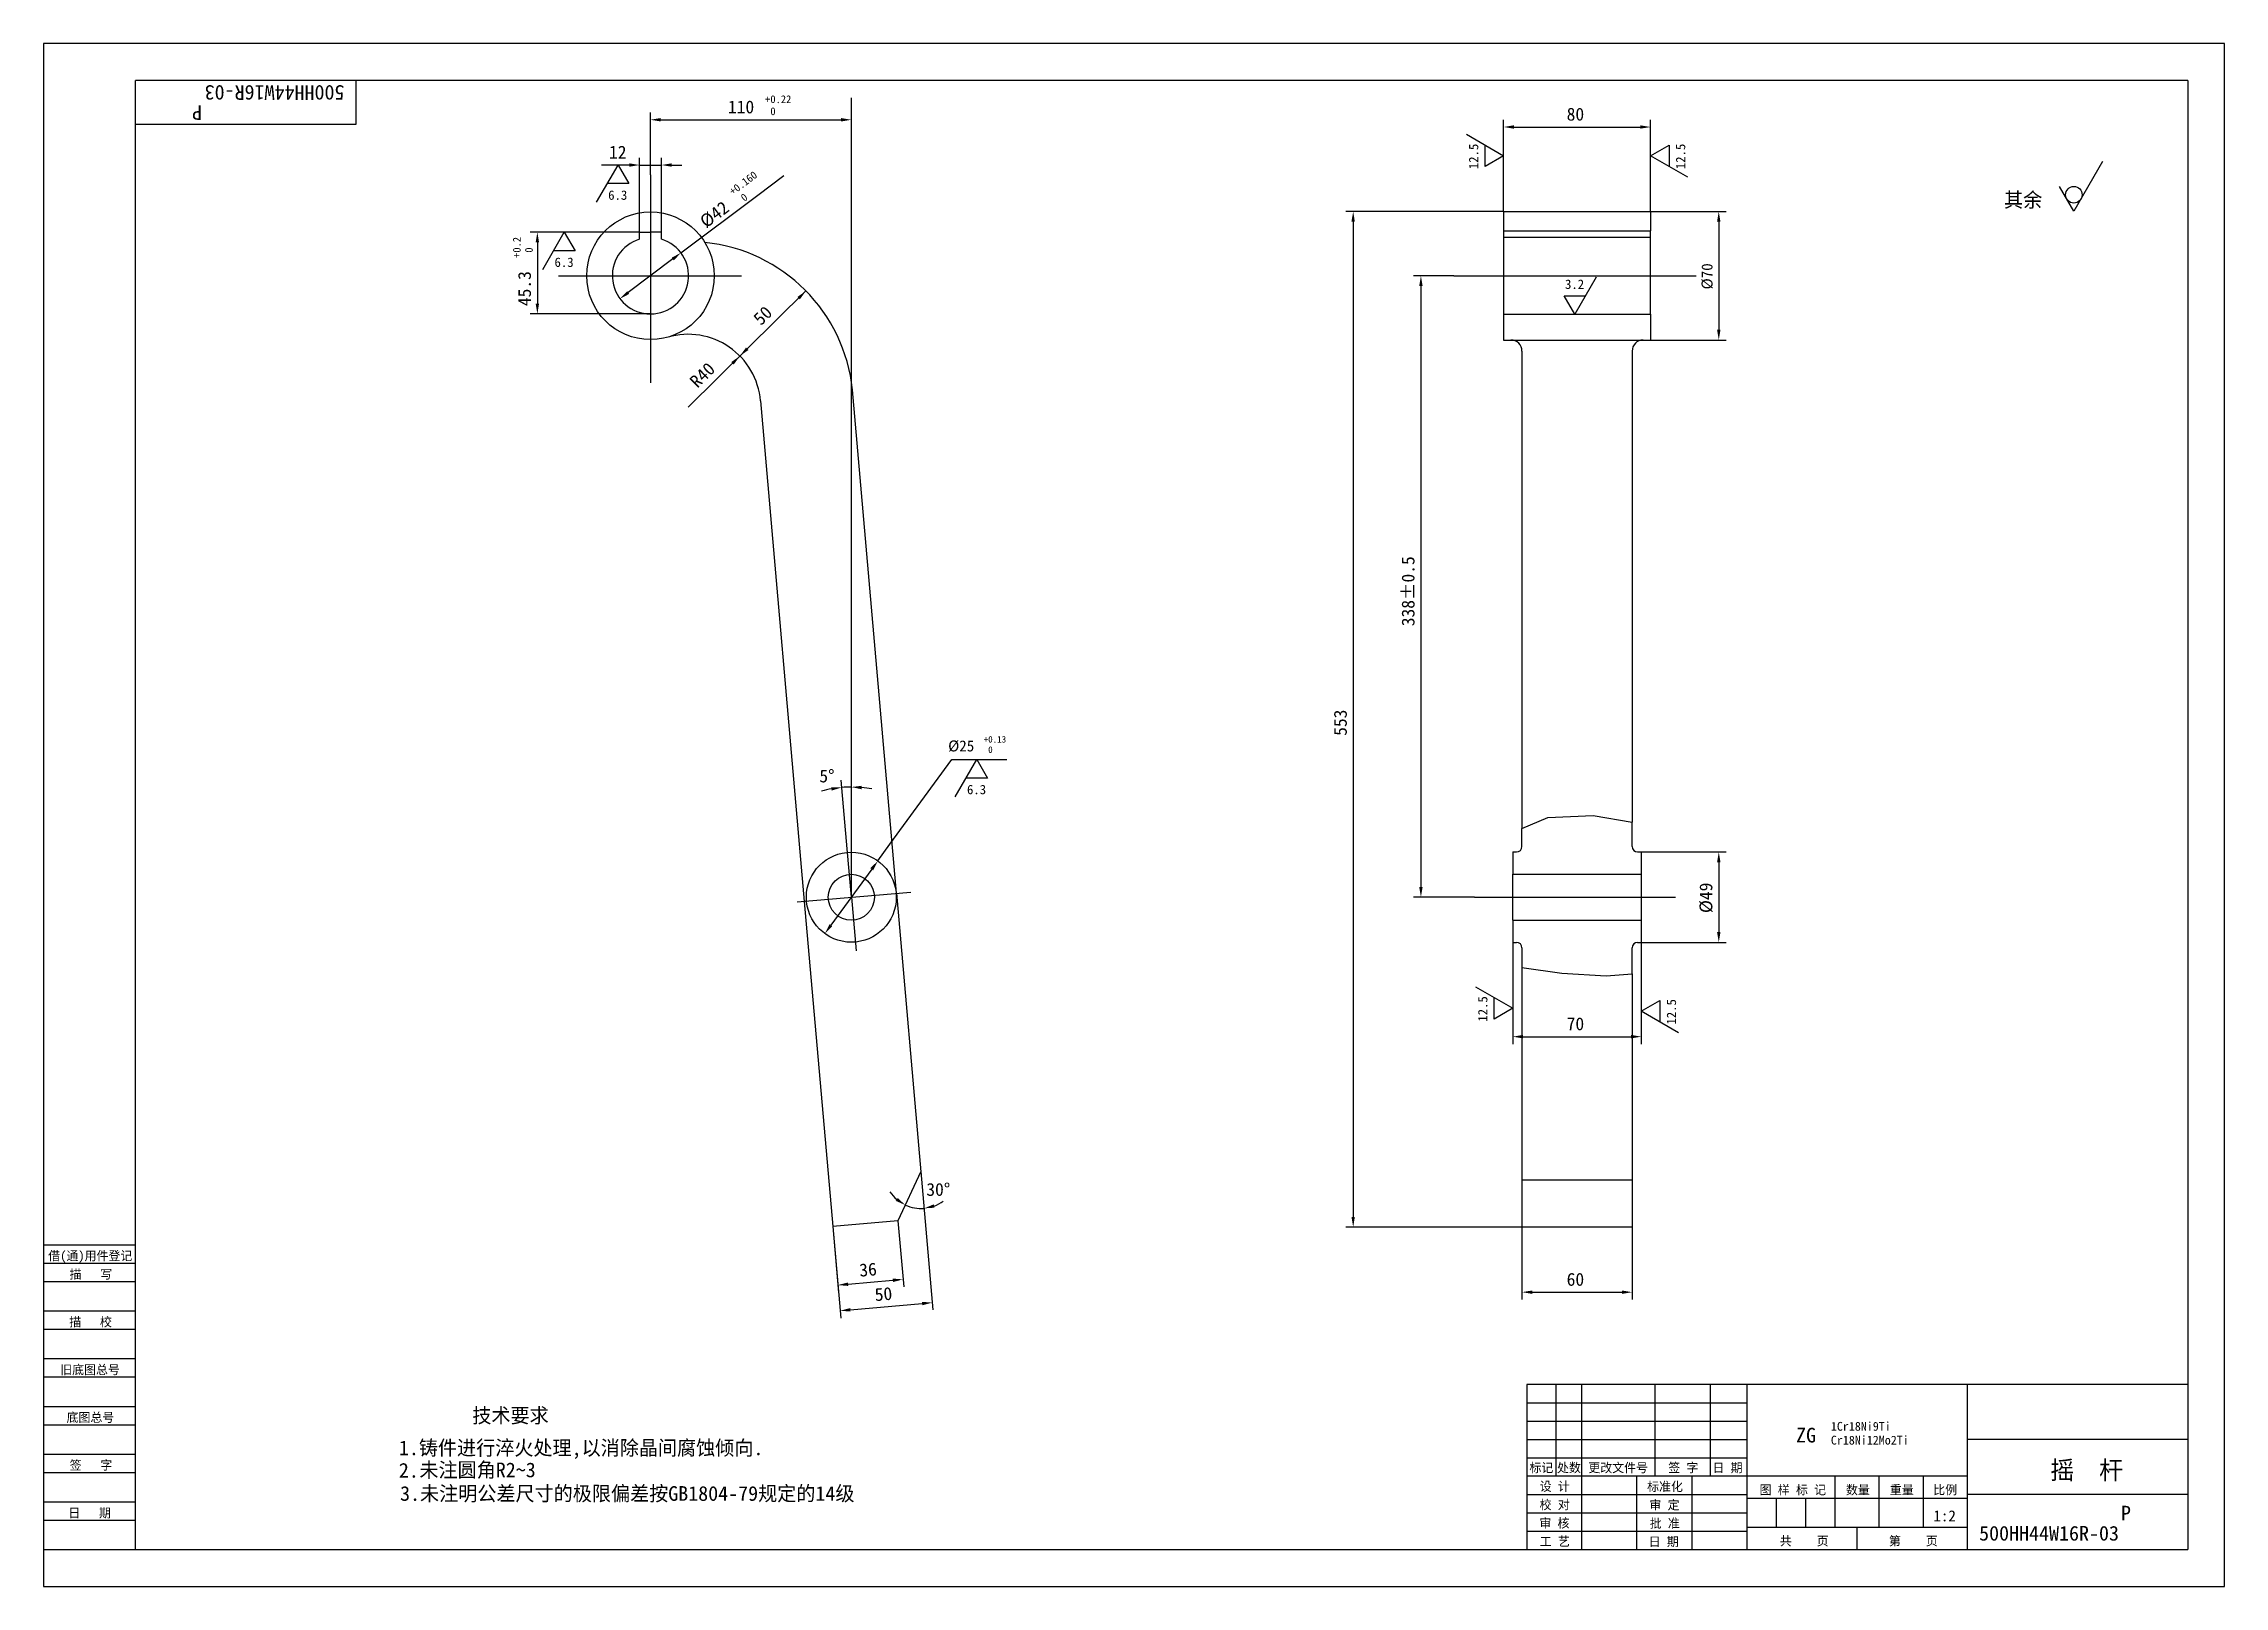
# Model space of a CAD drawing. Header units: metres. Extents: x 0 to 594, y 0 to 420.
import ezdxf

# ---------------------------------------------------------------- set-up
doc = ezdxf.new("R2010")
doc.units = ezdxf.units.M
for name, color, linetype in [('B', 3, 'Continuous'), ('C', 6, 'Continuous'), ('D', 1, 'Continuous'), ('FL', 5, 'Continuous'), ('HA', 5, 'Continuous'), ('T', 7, 'Continuous'), ('TL', 4, 'Continuous')]:
    doc.layers.add(name, color=color, linetype=linetype)

# ---------------------------------------------------------------- blocks, each defined once
blk = doc.blocks.new('TUKUN2')
at = {"layer": 'FL'}
for p, q in [((594, 420), (0, 420)), ((0, 420), (0, 0)), ((594, 0), (594, 420)), ((0, 83), (25, 83)), ((0, 75), (25, 75)), ((0, 70), (25, 70)), ((0, 62), (25, 62)), ((0, 57), (25, 57)), ((412, 30), (412, 55)), ((419, 10), (419, 55)), ((439, 30), (439, 55)), ((454, 30), (454, 55)), ((0, 49), (25, 49)), ((404, 50), (464, 50)), ((0, 44), (25, 44)), ((404, 45), (464, 45)), ((0, 36), (25, 36)), ((404, 40), (464, 40)), ((0, 31), (25, 31)), ((404, 35), (464, 35)), ((449, 10), (449, 30)), ((404, 25), (464, 25)), ((0, 23), (25, 23)), ((0, 18), (25, 18)), ((404, 20), (464, 20)), ((404, 15), (464, 15)), ((0, 0), (594, 0))]:
    blk.add_line(p, q, dxfattribs=at)
at = {"layer": 'TL'}
for p, q in [((584, 410), (25, 410)), ((25, 10), (25, 410)), ((85, 410), (85, 398)), ((584, 410), (584, 10)), ((85, 398), (25, 398)), ((0, 93), (25, 93)), ((0, 88), (25, 88)), ((584, 55), (404, 55)), ((404, 55), (404, 10)), ((464, 10), (464, 55)), ((524, 10), (524, 55)), ((584, 40), (524, 40)), ((524, 30), (404, 30)), ((434, 10), (434, 30)), ((488, 16), (488, 30)), ((500, 16), (500, 30)), ((512, 16), (512, 30)), ((464, 24), (524, 24)), ((472, 16), (472, 24)), ((480, 16), (480, 24)), ((584, 25), (524, 25)), ((524, 16), (464, 16)), ((494, 10), (494, 16)), ((0, 10), (584, 10))]:
    blk.add_line(p, q, dxfattribs=at)
at = {"layer": 'T'}
for s, p in [('借(通)用件登记', (1.26, 88.76)), ('描   写', (7.09, 83.76)), ('描   校', (6.98, 70.76)), ('旧底图总号', (4.52, 57.76)), ('底图总号', (6.25, 44.76)), ('签   字', (7.1, 31.76)), ('标记', (404.71, 31.07)), ('处数', (412.22, 31.07)), ('更改文件号', (420.75, 31.07)), ('签 字', (442.53, 31.07)), ('日 期', (454.57, 31.07)), ('校 对', (407.48, 20.99)), ('设 计', (407.5, 25.99)), ('标准化', (436.77, 25.93)), ('审 定', (437.39, 20.93)), ('图 样 标 记', (467.4, 25.04)), ('数量', (490.92, 25.04)), ('重量', (502.88, 25.04)), ('比例', (514.7, 25.04)), ('日   期', (6.72, 18.76)), ('审 核', (407.41, 15.99)), ('批 准', (437.46, 15.93)), ('工 艺', (407.52, 10.99)), ('日 期', (437.18, 10.93)), ('共    页', (472.91, 11.13)), ('第    页', (502.62, 11.13))]:
    blk.add_text(s, height=2.5, dxfattribs=at).set_placement(p)

msp = doc.modelspace()

# ---------------------------------------------------------------- linework, layer by layer
at = {"layer": 'B'}
msp.add_line((402.68, 110.72), (432.68, 110.72), dxfattribs=at)
at = {"layer": 'C'}
for p, q in [((165.3, 384.27), (165.3, 327.69)), ((140.2, 356.8), (190.07, 356.8)), ((384.14, 356.81), (450.11, 356.81)), ((220.01, 187.61), (218.85, 200.83)), ((205.22, 186.32), (236.19, 189.03)), ((220.01, 187.61), (221.29, 173.02)), ((389.72, 187.63), (444.52, 187.63))]:
    msp.add_line(p, q, dxfattribs=at)
at = {"layer": 'D'}
for p, q in [((220.01, 187.61), (220.01, 405.28)), ((165.3, 384.27), (165.3, 401.27)), ((168.1, 399.27), (217.21, 399.27)), ((220.01, 399.27), (220.01, 401.27)), ((397.68, 374.31), (397.68, 399.3)), ((437.68, 374.31), (437.68, 399.3)), ((387.54, 395.32), (397.68, 389.47)), ((392.61, 386.54), (392.61, 392.39)), ((400.48, 397.3), (434.88, 397.3)), ((437.68, 389.47), (442.75, 392.39)), ((442.75, 392.39), (442.75, 386.54)), ((150.6, 376.81), (156.46, 386.95)), ((156.73, 386.95), (151.96, 386.95)), ((156.46, 386.95), (159.38, 381.88)), ((159.53, 386.95), (156.73, 386.95)), ((162.33, 368.68), (162.33, 388.95)), ((162.33, 386.95), (168.27, 386.95)), ((168.27, 368.68), (168.27, 388.95)), ((171.07, 386.95), (173.87, 386.95)), ((397.68, 389.47), (392.61, 386.54)), ((447.82, 383.61), (437.68, 389.47)), ((560.81, 387.88), (553, 374.36)), ((159.38, 381.88), (153.53, 381.88)), ((194.51, 378.78), (201.64, 384.14)), ((553, 374.36), (549.1, 381.12)), ((173.61, 363.05), (194.51, 378.78)), ((397.68, 374.31), (354.7, 374.31)), ((437.68, 374.31), (458.28, 374.31)), ((162.33, 368.68), (132.49, 368.68)), ((135.98, 358.54), (141.83, 368.68)), ((141.83, 368.68), (144.76, 363.61)), ((356.7, 371.51), (356.7, 100.59)), ((456.28, 371.51), (456.28, 342.11)), ((134.49, 365.88), (134.49, 349.2)), ((144.76, 363.61), (138.91, 363.61)), ((171.37, 361.37), (159.23, 352.23)), ((384.14, 356.81), (373.15, 356.81)), ((422.93, 356.45), (417.08, 346.31)), ((207.64, 352.67), (175.54, 321.06)), ((375.15, 354.01), (375.15, 190.43)), ((414.15, 351.38), (420, 351.38)), ((417.08, 346.31), (414.15, 351.38)), ((165.3, 346.4), (132.49, 346.4)), ((437.68, 339.31), (458.28, 339.31)), ((230.53, 202.03), (247.39, 225.12)), ((247.39, 225.12), (262.39, 225.12)), ((248.33, 214.98), (254.19, 225.12)), ((257.11, 220.05), (251.26, 220.05)), ((254.19, 225.12), (257.11, 220.05)), ((218.85, 200.83), (217.22, 219.49)), ((227.23, 197.51), (230.53, 202.03)), ((435.18, 199.93), (458.28, 199.93)), ((456.28, 197.13), (456.28, 178.13)), ((225.58, 195.25), (214.44, 179.98)), ((389.72, 187.63), (373.15, 187.63)), ((400.18, 175.33), (400.18, 147.65)), ((435.18, 175.33), (435.18, 147.65)), ((435.18, 175.33), (458.28, 175.33)), ((390.04, 163.23), (400.18, 157.37)), ((395.11, 154.44), (395.11, 160.3)), ((400.18, 157.37), (395.11, 154.44)), ((435.18, 156.59), (440.25, 159.51)), ((445.32, 150.73), (435.18, 156.59)), ((440.25, 159.51), (440.25, 153.66)), ((402.98, 149.65), (432.38, 149.65)), ((238.96, 112.92), (242.25, 75.25)), ((214.93, 97.97), (216.5, 80.02)), ((214.93, 97.97), (217.11, 73.05)), ((232.71, 99.53), (234.28, 81.58)), ((402.68, 97.79), (354.7, 97.79)), ((402.68, 97.79), (402.68, 78.09)), ((432.68, 97.79), (432.68, 78.09)), ((219.12, 82.26), (231.32, 83.33)), ((405.48, 80.09), (429.88, 80.09)), ((219.73, 75.29), (239.29, 77))]:
    msp.add_line(p, q, dxfattribs=at)
msp.add_circle((553, 378.86), 2.25, dxfattribs=at)
for centre, radius, start, end in [((220.01, 187.61), 30, 100.35, 105.7), ((220.01, 187.61), 30, 90, 95), ((220.01, 187.61), 30, 79.3, 84.65), ((238.96, 112.92), 10.05, 212.96, 228.98), ((238.96, 112.92), 10.05, 245, 275), ((238.96, 112.92), 10.05, 291.02, 307.04)]:
    msp.add_arc(centre, radius, start, end, dxfattribs=at)
for points in [[(168.1, 399.74), (168.1, 398.81), (165.3, 399.27)], [(217.21, 399.74), (217.21, 398.81), (220.01, 399.27)], [(400.48, 397.77), (400.48, 396.84), (397.68, 397.3)], [(434.88, 397.77), (434.88, 396.84), (437.68, 397.3)], [(159.53, 387.42), (159.53, 386.49), (162.33, 386.95)], [(171.07, 387.42), (171.07, 386.49), (168.27, 386.95)], [(356.23, 371.51), (357.16, 371.51), (356.7, 374.31)], [(455.81, 371.51), (456.74, 371.51), (456.28, 374.31)], [(134.02, 365.88), (134.95, 365.88), (134.49, 368.68)], [(171.65, 360.99), (171.09, 361.74), (173.61, 363.05)], [(374.68, 354.01), (375.61, 354.01), (375.15, 356.81)], [(159.51, 351.86), (158.95, 352.61), (156.99, 350.55)], [(205.31, 351.03), (205.97, 350.37), (207.64, 352.67)], [(134.02, 349.2), (134.95, 349.2), (134.49, 346.4)], [(455.81, 342.11), (456.74, 342.11), (456.28, 339.31)], [(187.98, 332.66), (187.32, 333.32), (189.65, 334.95)], [(191.31, 337.25), (191.97, 336.59), (189.65, 334.95)], [(214.56, 217.58), (214.68, 216.66), (217.39, 217.5)], [(222.78, 217.01), (222.83, 217.95), (220.01, 217.61)], [(225.96, 194.97), (225.2, 195.52), (227.23, 197.51)], [(455.81, 197.13), (456.74, 197.13), (456.28, 199.93)], [(374.68, 190.43), (375.61, 190.43), (375.15, 187.63)], [(214.81, 179.71), (214.06, 180.26), (212.79, 177.72)], [(455.81, 178.13), (456.74, 178.13), (456.28, 175.33)], [(402.98, 150.12), (402.98, 149.18), (400.18, 149.65)], [(432.38, 150.12), (432.38, 149.18), (435.18, 149.65)], [(232.62, 105.73), (232.11, 104.95), (234.71, 103.82)], [(242.67, 103.09), (242.46, 104), (239.83, 102.91)], [(356.23, 100.59), (357.16, 100.59), (356.7, 97.79)], [(231.28, 83.79), (231.36, 82.86), (234.11, 83.57)], [(219.08, 82.72), (219.16, 81.79), (216.33, 82.02)], [(239.25, 77.46), (239.33, 76.53), (242.08, 77.24)], [(405.48, 80.55), (405.48, 79.62), (402.68, 80.09)], [(429.88, 80.55), (429.88, 79.62), (432.68, 80.09)], [(219.69, 75.75), (219.77, 74.82), (216.94, 75.04)]]:
    msp.add_solid(points, dxfattribs=at)
at = {"layer": 'HA'}
for points in [[(402.68, 206.36), (409.74, 209.31), (422.09, 209.82), (432.68, 208.08)], [(402.68, 168.47), (413.51, 166.98), (425.6, 166.25), (432.68, 166.73)]]:
    msp.add_lwpolyline(points, dxfattribs=at)
at = {"layer": 'TL'}
for p, q in [((397.68, 374.31), (437.68, 374.31)), ((397.68, 374.31), (397.68, 369.01)), ((437.68, 374.31), (437.68, 369.01)), ((162.33, 368.68), (165.3, 368.68)), ((162.33, 366.76), (162.33, 368.68)), ((168.27, 368.68), (165.3, 368.68)), ((168.27, 366.76), (168.27, 368.68)), ((397.68, 369.01), (397.68, 346.31)), ((397.68, 369.01), (437.68, 369.01)), ((437.68, 346.31), (437.68, 369.01)), ((397.68, 367.31), (437.68, 367.31)), ((397.68, 346.31), (397.68, 339.31)), ((397.68, 346.31), (437.68, 346.31)), ((437.68, 346.31), (437.68, 339.31)), ((397.68, 339.31), (437.68, 339.31)), ((402.68, 336.31), (402.68, 206.36)), ((432.68, 336.31), (432.68, 208.08)), ((195.26, 322.79), (207.19, 186.49)), ((232.33, 188.69), (220.34, 325.73)), ((432.68, 201.43), (432.68, 208.08)), ((402.68, 201.43), (402.68, 206.36)), ((400.18, 199.93), (400.18, 193.93)), ((400.18, 199.93), (401.18, 199.93)), ((434.18, 199.93), (435.18, 199.93)), ((435.18, 199.93), (435.18, 193.93)), ((400.18, 181.33), (400.18, 193.93)), ((400.18, 193.93), (435.18, 193.93)), ((435.18, 193.93), (435.18, 181.33)), ((207.19, 186.49), (214.93, 97.97)), ((232.33, 188.69), (238.97, 112.82)), ((400.18, 181.33), (400.18, 175.33)), ((400.18, 181.33), (435.18, 181.33)), ((435.18, 181.33), (435.18, 175.33)), ((400.18, 175.33), (401.18, 175.33)), ((402.68, 173.83), (402.68, 168.47)), ((432.68, 166.73), (432.68, 173.83)), ((434.18, 175.33), (435.18, 175.33)), ((402.68, 168.47), (402.68, 97.79)), ((432.68, 166.73), (432.68, 97.79)), ((238.96, 112.92), (232.71, 99.53)), ((232.71, 99.53), (214.93, 97.97)), ((432.68, 97.79), (402.68, 97.79))]:
    msp.add_line(p, q, dxfattribs=at)
for centre, radius in [((165.3, 356.8), 17.37), ((220.01, 187.61), 12.25), ((220.01, 187.61), 6.27)]:
    msp.add_circle(centre, radius, dxfattribs=at)
for centre, radius, start, end in [((165.3, 356.8), 10.39, 106.6, 73.4), ((175.54, 321.06), 45.05, 5.95, 84.17), ((175.54, 321.06), 19.8, 5, 105.99), ((399.68, 336.31), 3, 0, 90), ((435.68, 336.31), 3, 90, 180), ((401.18, 201.43), 1.5, 270, 0), ((434.18, 201.43), 1.5, 180, 270), ((401.18, 173.83), 1.5, 360, 90), ((434.18, 173.83), 1.5, 90, 180)]:
    msp.add_arc(centre, radius, start, end, dxfattribs=at)

# ---------------------------------------------------------------- block references
at = {"layer": 'D'}
msp.add_blockref('TUKUN2', (0, 0), dxfattribs=at)

# ---------------------------------------------------------------- texts
for s, height, rotation, p in [('500HH44W16R-03', 4, 180, (81.95, 408.67)), ('P', 4, 180, (43.17, 403.24)), ('12.5', 2.55, 90, (390.77, 385.82)), ('12.5', 2.55, 90, (447.15, 385.82)), ('+0.160', 2.1, 36.96, (187.75, 378.65)), ('%%C42', 3.5, 36.96, (180.42, 369.63)), (' 0', 2.1, 36.96, (189.73, 376.02)), ('+0.2', 2.1, 90, (129.94, 361.66)), (' 0', 2.1, 90, (133.23, 361.66)), ('45.3', 3.5, 90, (132.74, 348.54)), ('%%C70', 3, 90, (454.58, 353.09)), ('50', 3.5, 44.56, (195.39, 343.07)), ('R40', 3.5, 44.56, (178.1, 326.04)), ('338%%P0.5', 3.5, 90, (373.4, 261.39)), ('553', 3.5, 90, (354.95, 231.55)), ('%%C49', 3.5, 90, (454.53, 183.3)), ('12.5', 2.55, 90, (393.27, 153.73)), ('12.5', 2.55, 90, (444.65, 152.94)), ('36', 3.5, 5, (222.33, 84.3)), ('50', 3.5, 5, (226.53, 77.64))]:
    msp.add_text(s, height=height, rotation=rotation, dxfattribs=at).set_placement(p)
for s, height, p in [('110', 3.5, (186.4, 401.02)), ('+0.22', 2.1, (196.52, 403.82)), (' 0', 2.1, (196.52, 400.53)), ('80', 3.5, (414.85, 399.05)), ('12', 3.5, (154, 388.7)), ('6.3', 2.55, (153.78, 377.49)), ('其余', 4, (533.99, 375.46)), ('6.3', 2.55, (139.16, 359.21)), ('3.2', 2.55, (414.4, 353.22)), ('%%C25', 3, (246.38, 227.31)), ('+0.13', 1.8, (256.06, 229.71)), (' 0', 1.8, (256.06, 226.89)), ('5%%D', 3.5, (211.3, 218.88)), ('6.3', 2.55, (251.51, 215.66)), ('70', 3.5, (414.85, 151.4)), ('30%%D', 3.5, (240.43, 106.31)), ('60', 3.5, (414.85, 81.84)), ('         技术要求', 4, (92.28, 44.52)), ('ZG', 4, (477.34, 39.17)), ('1Cr18Ni9Ti', 2.4, (486.81, 42.37)), ('1.铸件进行淬火处理,以消除晶间腐蚀倾向.', 4, (96.77, 35.71)), ('Cr18Ni12Mo2Ti', 2.4, (486.81, 38.61)), ('2.', 4, (96.77, 29.6)), ('未注圆角R2%%1263', 4, (102.36, 29.71)), ('摇  杆', 5, (546.59, 29.16)), ('3.未注明公差尺寸的极限偏差按GB1804-79规定的14级', 4, (97.09, 23.29)), ('1:2', 3, (514.74, 17.69)), ('P', 4, (565.83, 17.95)), ('500HH44W16R-03', 4, (527.19, 12.46))]:
    msp.add_text(s, height=height, dxfattribs=at).set_placement(p)

doc.saveas('drawing.dxf')
